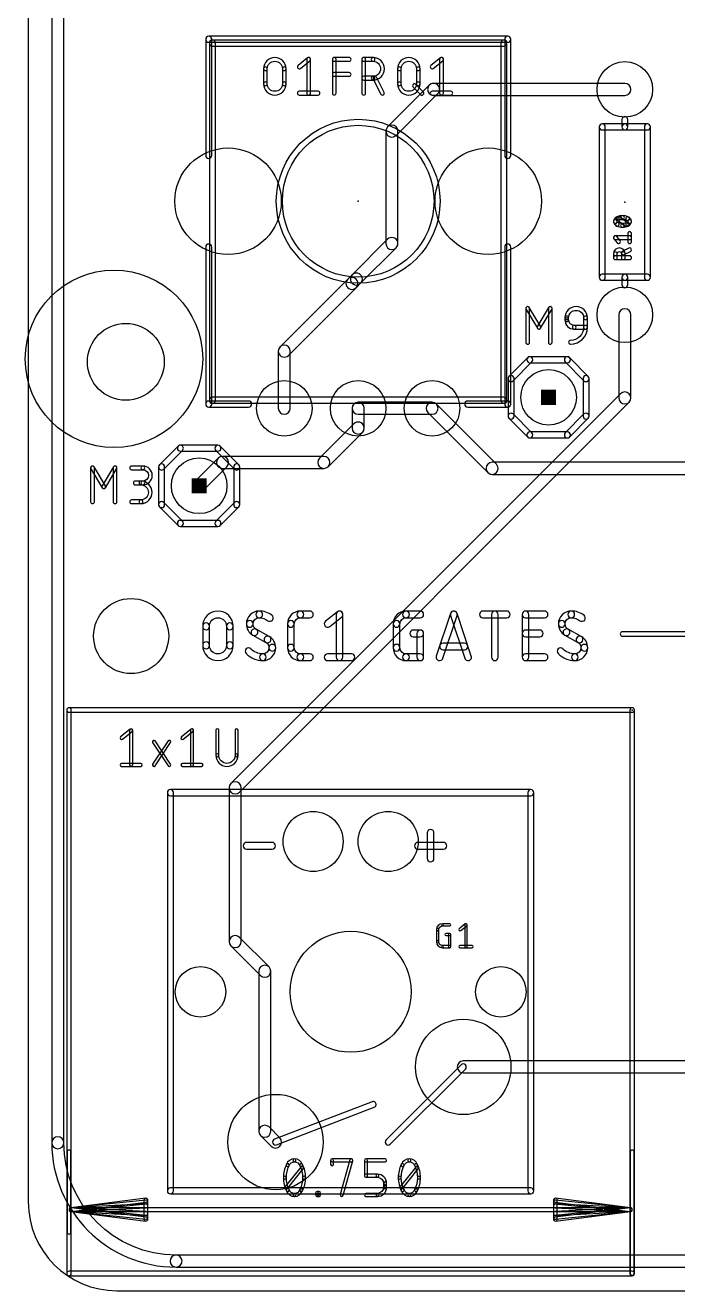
# Model space of a CAD drawing. Extents: x -1 to 105, y 0 to 76.
# Drawn here: x -1.1 to 20.97, y 0 to 42.78 of the extents above; entities that cross this region are included whole.
import ezdxf

# ---------------------------------------------------------------- set-up
doc = ezdxf.new("R2010")
doc.units = 0
for name, color, linetype in [('1', 12, 'CONTINUOUS'), ('16', 132, 'CONTINUOUS'), ('17', 110, 'CONTINUOUS'), ('20', 31, 'CONTINUOUS'), ('21', 253, 'CONTINUOUS'), ('23', 53, 'CONTINUOUS'), ('25', 253, 'CONTINUOUS'), ('42', 132, 'CONTINUOUS'), ('51', 253, 'CONTINUOUS')]:
    doc.layers.add(name, color=color, linetype=linetype)

# ---------------------------------------------------------------- blocks, each defined once
blk = doc.blocks.new('ROUNDP')
blk.add_circle((0, 0), 0.5)
blk = doc.blocks.new('RECT')
blk.add_solid([(-0.5, -0.5), (0.5, -0.5), (-0.5, 0.5), (0.5, 0.5)])

msp = doc.modelspace()

# ---------------------------------------------------------------- linework, layer by layer
at = {"layer": '1'}
for points in [[(11.4437, 39.0563), (12.8537, 40.4663, 1), (12.5663, 40.7537), (11.1563, 39.3437, 1)], [(12.71, 40.4068), (19.18, 40.4068, 1), (19.18, 40.8132), (12.71, 40.8132, 1)], [(11.5032, 35.4), (11.5032, 39.2, 1), (11.0968, 39.2), (11.0968, 35.4, 1)], [(10.2437, 34.0563), (11.4437, 35.2563, 1), (11.1563, 35.5437), (9.9563, 34.3437, 1)], [(7.8037, 31.6163), (10.0937, 33.9063, 1), (9.8063, 34.1937), (7.5163, 31.9037, 1)], [(10.0937, 33.9063), (10.2437, 34.0563, 1), (9.9563, 34.3437), (9.8063, 34.1937, 1)], [(18.9768, 32.99), (18.9768, 30.18, 1), (19.3832, 30.18), (19.3832, 32.99, 1)], [(7.8632, 29.83), (7.8632, 31.76, 1), (7.4568, 31.76), (7.4568, 29.83, 1)], [(19.0363, 30.3237), (5.8563, 17.1437, 1), (6.1437, 16.8563), (19.3237, 30.0363, 1)], [(10.3632, 29.16), (10.3632, 29.83, 1), (9.9568, 29.83), (9.9568, 29.16, 1)], [(9.1437, 27.8563), (10.3037, 29.0163, 1), (10.0163, 29.3037), (8.8563, 28.1437, 1)], [(4.9237, 27.0663), (5.7137, 27.8563, 1), (5.4263, 28.1437), (4.6363, 27.3537, 1)], [(5.57, 27.7968), (9, 27.7968, 1), (9, 28.2032), (5.57, 28.2032, 1)], [(5.7968, 17), (5.7968, 11.8, 1), (6.2032, 11.8), (6.2032, 17, 1)], [(5.8563, 11.6563), (6.8563, 10.6563, 1), (7.1437, 10.9437), (6.1437, 11.9437, 1)], [(6.7968, 10.8), (6.7968, 5.39, 1), (7.2032, 5.39), (7.2032, 10.8, 1)], [(6.8563, 5.2463), (7.2213, 4.8813, 1), (7.5087, 5.1687), (7.1437, 5.5337, 1)]]:
    msp.add_lwpolyline(points, format="xyb", close=True, dxfattribs=at)
at = {"layer": '16'}
for points in [[(-0.2032, 70), (-0.2032, 5, 1), (0.2032, 5), (0.2032, 70, 1)], [(10.16, 29.6268), (12.66, 29.6268, 1), (12.66, 30.0332), (10.16, 30.0332, 1)], [(12.5163, 29.6863), (14.5463, 27.6563, 1), (14.8337, 27.9437), (12.8037, 29.9737, 1)], [(14.69, 27.5968), (29.8, 27.5968, 1), (29.8, 28.0032), (14.69, 28.0032, 1)], [(13.715, 7.3618), (34.715, 7.3618, 1), (34.715, 7.7682), (13.715, 7.7682, 1)], [(0.2032, 5, 1), (-0.2032, 5, 0.4142), (4, 0.7968, 1), (4, 1.2032, -0.4142)], [(4, 0.7968), (100, 0.7968, 1), (100, 1.2032), (4, 1.2032, 1)]]:
    msp.add_lwpolyline(points, format="xyb", close=True, dxfattribs=at)
at = {"layer": '20'}
for p, q in [((-1, 72.22), (-1, 3)), ((2, 0), (101.55, 0))]:
    msp.add_line(p, q, dxfattribs=at)
for centre, radius in [((2.3, 31.4), 1.3), ((9.905, 10.105), 2.0447), ((4.825, 10.105), 0.8534), ((14.985, 10.105), 0.8534)]:
    msp.add_circle(centre, radius, dxfattribs=at)
msp.add_arc((2, 3), 3, 180, 270, dxfattribs=at)
at = {"layer": '21'}
for points in [[(5.103, 42.2014), (15.217, 42.2014, 1), (15.217, 42.4046), (5.103, 42.4046, 1)], [(5.2046, 38.38), (5.2046, 42.303, 1), (5.0014, 42.303), (5.0014, 38.38, 1)], [(15.1154, 42.303), (15.1154, 38.38, 1), (15.3186, 38.38), (15.3186, 42.303, 1)], [(18.5196, 34.26), (18.5196, 39.34, 1), (18.3164, 39.34), (18.3164, 34.26, 1)], [(18.418, 39.2384), (19.18, 39.2384, 1), (19.18, 39.4416), (18.418, 39.4416, 1)], [(19.2816, 39.34), (19.2816, 39.594, 1), (19.0784, 39.594), (19.0784, 39.34, 1)], [(19.18, 39.2384), (19.942, 39.2384, 1), (19.942, 39.4416), (19.18, 39.4416, 1)], [(19.8404, 39.34), (19.8404, 34.26, 1), (20.0436, 34.26), (20.0436, 39.34, 1)], [(5.2046, 29.973), (5.2046, 35.28, 1), (5.0014, 35.28), (5.0014, 29.973, 1)], [(15.1154, 35.28), (15.1154, 29.973, 1), (15.3186, 29.973), (15.3186, 35.28, 1)], [(19.18, 34.3616), (18.418, 34.3616, 1), (18.418, 34.1584), (19.18, 34.1584, 1)], [(19.942, 34.3616), (19.18, 34.3616, 1), (19.18, 34.1584), (19.942, 34.1584, 1)], [(19.0784, 34.26), (19.0784, 34.006, 1), (19.2816, 34.006), (19.2816, 34.26, 1)], [(15.8932, 31.5418), (15.2582, 30.9068, 1), (15.4018, 30.7632), (16.0368, 31.3982, 1)], [(17.235, 31.5716), (15.965, 31.5716, 1), (15.965, 31.3684), (17.235, 31.3684, 1)], [(17.9418, 30.9068), (17.3068, 31.5418, 1), (17.1632, 31.3982), (17.7982, 30.7632, 1)], [(15.2284, 30.835), (15.2284, 29.565, 1), (15.4316, 29.565), (15.4316, 30.835, 1)], [(17.9716, 29.565), (17.9716, 30.835, 1), (17.7684, 30.835), (17.7684, 29.565, 1)], [(6.454, 30.0746), (5.103, 30.0746, 1), (5.103, 29.8714), (6.454, 29.8714, 1)], [(15.217, 30.0746), (13.866, 30.0746, 1), (13.866, 29.8714), (15.217, 29.8714, 1)], [(15.2582, 29.4932), (15.8932, 28.8582, 1), (16.0368, 29.0018), (15.4018, 29.6368, 1)], [(17.3068, 28.8582), (17.9418, 29.4932, 1), (17.7982, 29.6368), (17.1632, 29.0018, 1)], [(15.965, 28.8284), (17.235, 28.8284, 1), (17.235, 29.0316), (15.965, 29.0316, 1)], [(4.0732, 28.5518), (3.4382, 27.9168, 1), (3.5818, 27.7732), (4.2168, 28.4082, 1)], [(5.415, 28.5816), (4.145, 28.5816, 1), (4.145, 28.3784), (5.415, 28.3784, 1)], [(6.1218, 27.9168), (5.4868, 28.5518, 1), (5.3432, 28.4082), (5.9782, 27.7732, 1)], [(3.4084, 27.845), (3.4084, 26.575, 1), (3.6116, 26.575), (3.6116, 27.845, 1)], [(6.1516, 26.575), (6.1516, 27.845, 1), (5.9484, 27.845), (5.9484, 26.575, 1)], [(3.4382, 26.5032), (4.0732, 25.8682, 1), (4.2168, 26.0118), (3.5818, 26.6468, 1)], [(5.4868, 25.8682), (6.1218, 26.5032, 1), (5.9782, 26.6468), (5.3432, 26.0118, 1)], [(4.145, 25.8384), (5.415, 25.8384, 1), (5.415, 26.0416), (4.145, 26.0416, 1)], [(3.9106, 3.374), (3.9106, 16.836, 1), (3.7074, 16.836), (3.7074, 3.374, 1)], [(3.809, 16.7344), (16.001, 16.7344, 1), (16.001, 16.9376), (3.809, 16.9376, 1)], [(15.8994, 16.836), (15.8994, 3.374, 1), (16.1026, 3.374), (16.1026, 16.836, 1)], [(12.7244, 14.6093), (12.7244, 15.4729, 1), (12.4958, 15.4729), (12.4958, 14.6093, 1)], [(6.3871, 14.9268), (7.2507, 14.9268, 1), (7.2507, 15.1554), (6.3871, 15.1554, 1)], [(12.1783, 14.9268), (13.0419, 14.9268, 1), (13.0419, 15.1554), (12.1783, 15.1554, 1)], [(13.6432, 7.6368), (11.1032, 5.0968, 1), (11.2468, 4.9532), (13.7868, 7.4932, 1)], [(7.4015, 4.9302), (10.7035, 6.2002, 1), (10.6305, 6.3898), (7.3285, 5.1198, 1)], [(16.001, 3.4756), (3.809, 3.4756, 1), (3.809, 3.2724), (16.001, 3.2724, 1)]]:
    msp.add_lwpolyline(points, format="xyb", close=True, dxfattribs=at)
for radius in [2.7686, 2.5654]:
    msp.add_circle((10.16, 36.83), radius, dxfattribs=at)
at = {"layer": '23'}
for p in [(10.16, 36.83), (19.18, 36.8), (16.6, 30.2), (4.78, 27.21), (19.43, 19.63)]:
    msp.add_point(p, dxfattribs=at)
at = {"layer": '25'}
for points in [[(7.5946, 41.307, 1), (7.7216, 41.307, 1), (6.9596, 41.307, 1), (7.0866, 41.307, -1)], [(8.2058, 41.3209), (8.5233, 41.5749, 1), (8.4439, 41.6741), (8.1264, 41.4201, 1)], [(8.4201, 41.6245), (8.4201, 40.4815, 1), (8.5471, 40.4815), (8.5471, 41.6245, 1)], [(9.4132, 40.4815), (9.4132, 41.6245, 1), (9.2862, 41.6245), (9.2862, 40.4815, 1)], [(9.3497, 41.561), (9.8577, 41.561, 1), (9.8577, 41.688), (9.3497, 41.688, 1)], [(10.4096, 40.4815), (10.4096, 41.6245, 1), (10.2826, 41.6245), (10.2826, 40.4815, 1)], [(10.3461, 41.561), (10.6636, 41.561, 1), (10.6636, 41.688), (10.3461, 41.688, 1)], [(10.6636, 41.053, 1), (10.6636, 40.926, 1), (10.6636, 41.688, 1), (10.6636, 41.561, -1)], [(12.1273, 41.307, 1), (12.2543, 41.307, 1), (11.4923, 41.307, 1), (11.6193, 41.307, -1)], [(12.7016, 41.3209), (13.0191, 41.5749, 1), (12.9397, 41.6741), (12.6222, 41.4201, 1)], [(12.9159, 41.6245), (12.9159, 40.4815, 1), (13.0429, 40.4815), (13.0429, 41.6245, 1)], [(7.0866, 40.799), (7.0866, 41.307, 1), (6.9596, 41.307), (6.9596, 40.799, 1)], [(7.5946, 41.307), (7.5946, 40.799, 1), (7.7216, 40.799), (7.7216, 41.307, 1)], [(9.3497, 41.053), (9.8577, 41.053, 1), (9.8577, 41.18), (9.3497, 41.18, 1)], [(11.6193, 40.799), (11.6193, 41.307, 1), (11.4923, 41.307), (11.4923, 40.799, 1)], [(12.1273, 41.307), (12.1273, 40.799, 1), (12.2543, 40.799), (12.2543, 41.307, 1)], [(7.0866, 40.799, 1), (6.9596, 40.799, 1), (7.7216, 40.799, 1), (7.5946, 40.799, -1)], [(10.6636, 41.053), (10.3461, 41.053, 1), (10.3461, 40.926), (10.6636, 40.926, 1)], [(11.0379, 40.5099), (10.7839, 41.0179, 1), (10.6703, 40.9611), (10.9243, 40.4531, 1)], [(11.6193, 40.799, 1), (11.4923, 40.799, 1), (12.2543, 40.799, 1), (12.1273, 40.799, -1)], [(12.0189, 40.6906), (12.2729, 40.4366, 1), (12.3627, 40.5264), (12.1087, 40.7804, 1)], [(8.1661, 40.418), (8.8011, 40.418, 1), (8.8011, 40.545), (8.1661, 40.545, 1)], [(12.6619, 40.418), (13.2969, 40.418, 1), (13.2969, 40.545), (12.6619, 40.545, 1)], [(18.9471, 36.1792, 1), (18.9059, 36.2994, 0.3205), (18.796, 36.1454, 1), (18.923, 36.1454, -0.3205)], [(18.923, 36.1454, 1), (18.796, 36.1454, 0.3205), (18.9059, 35.9915, 1), (18.9471, 36.1117, -0.3205)], [(19.1008, 36.216, 1), (19.1008, 36.343, 0.1139), (18.8987, 36.2964, 1), (18.9544, 36.1822, -0.1139)], [(18.9544, 36.1087, 1), (18.8987, 35.9945, 0.1139), (19.1008, 35.9479, 1), (19.1008, 36.0749, -0.1139)], [(19.2745, 36.0878), (19.0064, 36.3023, 1), (18.9271, 36.2031), (19.1952, 35.9886, 1)], [(19.2473, 36.1822, 1), (19.3029, 36.2964, 0.1139), (19.1008, 36.343, 1), (19.1008, 36.216, -0.1139)], [(19.1008, 36.0749, 1), (19.1008, 35.9479, 0.1139), (19.3029, 35.9945, 1), (19.2473, 36.1087, -0.1139)], [(19.2786, 36.1454, 1), (19.4056, 36.1454, 0.3205), (19.2957, 36.2994, 1), (19.2545, 36.1792, -0.3205)], [(19.2545, 36.1117, 1), (19.2957, 35.9915, 0.3205), (19.4056, 36.1454, 1), (19.2786, 36.1454, -0.3205)], [(19.0163, 35.5024), (18.9091, 35.6365, 1), (18.8099, 35.5571), (18.9172, 35.4231, 1)], [(18.8595, 35.5333), (19.3421, 35.5333, 1), (19.3421, 35.6603), (18.8595, 35.6603, 1)], [(19.4056, 35.4628), (19.4056, 35.7309, 1), (19.2786, 35.7309), (19.2786, 35.4628, 1)], [(19.0641, 35.0545, 1), (19.1911, 35.0545, 1), (18.796, 35.0545, 1), (18.923, 35.0545, -1)], [(18.923, 34.9205), (18.923, 35.0545, 1), (18.796, 35.0545), (18.796, 34.9205, 1)], [(19.3137, 35.2454), (19.0992, 35.1382, 1), (19.156, 35.0246), (19.3705, 35.1318, 1)], [(19.0641, 35.0545), (19.0641, 34.9205, 1), (19.1911, 34.9205), (19.1911, 35.0545, 1)], [(19.3421, 34.984), (18.8595, 34.984, 1), (18.8595, 34.857), (19.3421, 34.857, 1)], [(15.839, 33.1708), (16.22, 32.5358, 1), (16.329, 32.6012), (15.948, 33.2362, 1)], [(15.957, 32.0605), (15.957, 33.2035, 1), (15.83, 33.2035), (15.83, 32.0605, 1)], [(16.329, 32.5358), (16.71, 33.1708, 1), (16.601, 33.2362), (16.22, 32.6012, 1)], [(16.592, 33.2035), (16.592, 32.0605, 1), (16.719, 32.0605), (16.719, 33.2035, 1)], [(17.7858, 32.886, 1), (17.9128, 32.886, 1), (17.1508, 32.886, 1), (17.2778, 32.886, -1)], [(17.2778, 32.8225), (17.2778, 32.886, 1), (17.1508, 32.886), (17.1508, 32.8225, 1)], [(17.7858, 32.886), (17.7858, 32.5685, 1), (17.9128, 32.5685), (17.9128, 32.886, 1)], [(17.2778, 32.8225, 1), (17.1508, 32.8225, 0.4142), (17.4683, 32.505, 1), (17.4683, 32.632, -0.4142)], [(17.3413, 32.124, 1), (17.3413, 31.997, 0.4142), (17.9128, 32.5685, 1), (17.7858, 32.5685, -0.4142)], [(17.8493, 32.632), (17.4683, 32.632, 1), (17.4683, 32.505), (17.8493, 32.505, 1)], [(1.119, 27.7808), (1.5, 27.1458, 1), (1.609, 27.2112), (1.228, 27.8462, 1)], [(1.237, 26.6705), (1.237, 27.8135, 1), (1.11, 27.8135), (1.11, 26.6705, 1)], [(1.609, 27.1458), (1.99, 27.7808, 1), (1.881, 27.8462), (1.5, 27.2112, 1)], [(1.872, 27.8135), (1.872, 26.6705, 1), (1.999, 26.6705), (1.999, 27.8135, 1)], [(2.4943, 27.75), (2.8753, 27.75, 1), (2.8753, 27.877), (2.4943, 27.877, 1)], [(2.8753, 27.369, 1), (2.8753, 27.242, 1), (2.8753, 27.877, 1), (2.8753, 27.75, -1)], [(2.8753, 27.369), (2.6213, 27.369, 1), (2.6213, 27.242), (2.8753, 27.242, 1)], [(2.8118, 26.734, 1), (2.8118, 26.607, 1), (2.8118, 27.369, 1), (2.8118, 27.242, -1)], [(2.4943, 26.607), (2.8118, 26.607, 1), (2.8118, 26.734), (2.4943, 26.734, 1)], [(5.7043, 22.4599, 1), (5.9329, 22.4599, 1), (4.9, 22.4599, 1), (5.1286, 22.4599, -1)], [(6.8133, 22.7478, 1), (6.8133, 22.9764, 0.4142), (6.3772, 22.5404, 1), (6.6058, 22.5404, -0.4142)], [(7.1066, 22.65, 1), (7.2438, 22.8329, 0.1623), (6.8133, 22.9764, 1), (6.8133, 22.7478, -0.1623)], [(8.2047, 22.7478, 1), (8.2047, 22.9764, 0.4142), (7.7687, 22.5404, 1), (7.9973, 22.5404, -0.4142)], [(8.2047, 22.7478), (8.5264, 22.7478, 1), (8.5264, 22.9764), (8.2047, 22.9764, 1)], [(9.1986, 22.4511), (9.6007, 22.7728, 1), (9.4579, 22.9514), (9.0558, 22.6296, 1)], [(9.415, 22.8621), (9.415, 21.4143, 1), (9.6436, 21.4143), (9.6436, 22.8621, 1)], [(11.7779, 22.7478, 1), (11.7779, 22.9764, 0.4142), (11.3418, 22.5404, 1), (11.5704, 22.5404, -0.4142)], [(11.7779, 22.7478), (12.2605, 22.7478, 1), (12.2605, 22.9764), (11.7779, 22.9764, 1)], [(13.0203, 21.3782), (13.5029, 22.826, 1), (13.286, 22.8982), (12.8034, 21.4504, 1)], [(13.286, 22.826), (13.7686, 21.3782, 1), (13.9855, 21.4504), (13.5029, 22.8982, 1)], [(14.3797, 22.7478), (15.1841, 22.7478, 1), (15.1841, 22.9764), (14.3797, 22.9764, 1)], [(14.8962, 21.4143), (14.8962, 22.8621, 1), (14.6676, 22.8621), (14.6676, 21.4143, 1)], [(15.935, 21.4143), (15.935, 22.8621, 1), (15.7064, 22.8621), (15.7064, 21.4143, 1)], [(15.8207, 22.7478), (16.4641, 22.7478, 1), (16.4641, 22.9764), (15.8207, 22.9764, 1)], [(17.368, 22.7478, 1), (17.368, 22.9764, 0.4142), (16.9319, 22.5404, 1), (17.1605, 22.5404, -0.4142)], [(17.6613, 22.65, 1), (17.7985, 22.8329, 0.1623), (17.368, 22.9764, 1), (17.368, 22.7478, -0.1623)], [(5.1286, 21.8165), (5.1286, 22.4599, 1), (4.9, 22.4599), (4.9, 21.8165, 1)], [(5.7043, 22.4599), (5.7043, 21.8165, 1), (5.9329, 21.8165), (5.9329, 22.4599, 1)], [(6.6058, 22.5404, 1), (6.3772, 22.5404, 0.2656), (6.5944, 22.1604, 1), (6.7104, 22.3573, -0.2656)], [(7.1495, 22.1179), (6.7071, 22.3592, 1), (6.5977, 22.1585), (7.0401, 21.9172, 1)], [(7.9973, 21.736), (7.9973, 22.5404, 1), (7.7687, 22.5404), (7.7687, 21.736, 1)], [(11.5704, 21.736), (11.5704, 22.5404, 1), (11.3418, 22.5404), (11.3418, 21.736, 1)], [(12.0192, 22.1043), (12.2605, 22.1043, 1), (12.2605, 22.3329), (12.0192, 22.3329, 1)], [(12.1462, 22.2186), (12.1462, 21.4143, 1), (12.3748, 21.4143), (12.3748, 22.2186, 1)], [(15.8207, 22.1043), (16.3033, 22.1043, 1), (16.3033, 22.3329), (15.8207, 22.3329, 1)], [(17.1605, 22.5404, 1), (16.9319, 22.5404, 0.2656), (17.1491, 22.1604, 1), (17.2651, 22.3573, -0.2656)], [(17.7042, 22.1179), (17.2618, 22.3592, 1), (17.1524, 22.1585), (17.5948, 21.9172, 1)], [(19.1, 22.125), (61.5, 22.125, 1), (61.5, 22.275), (19.1, 22.275, 1)], [(5.1286, 21.8165, 1), (4.9, 21.8165, 1), (5.9329, 21.8165, 1), (5.7043, 21.8165, -1)], [(6.9339, 21.5286, 1), (6.9339, 21.3, 0.4142), (7.37, 21.736, 1), (7.1414, 21.736, -0.4142)], [(7.1414, 21.736, 1), (7.37, 21.736, 0.2656), (7.1528, 22.116, 1), (7.0368, 21.9191, -0.2656)], [(7.9973, 21.736, 1), (7.7687, 21.736, 0.4142), (8.2047, 21.3, 1), (8.2047, 21.5286, -0.4142)], [(11.5704, 21.736, 1), (11.3418, 21.736, 0.4142), (11.7779, 21.3, 1), (11.7779, 21.5286, -0.4142)], [(13.7564, 21.8906), (13.0325, 21.8906, 1), (13.0325, 21.662), (13.7564, 21.662, 1)], [(17.4886, 21.5286, 1), (17.4886, 21.3, 0.4142), (17.9247, 21.736, 1), (17.6961, 21.736, -0.4142)], [(17.6961, 21.736, 1), (17.9247, 21.736, 0.2656), (17.7075, 22.116, 1), (17.5915, 21.9191, -0.2656)], [(6.5325, 21.6959, 1), (6.3702, 21.5349, 0.2), (6.9339, 21.3, 1), (6.9339, 21.5286, -0.2)], [(8.5264, 21.5286), (8.2047, 21.5286, 1), (8.2047, 21.3), (8.5264, 21.3, 1)], [(9.1272, 21.3), (9.9315, 21.3, 1), (9.9315, 21.5286), (9.1272, 21.5286, 1)], [(12.2605, 21.5286), (11.7779, 21.5286, 1), (11.7779, 21.3), (12.2605, 21.3, 1)], [(16.4641, 21.5286), (15.8207, 21.5286, 1), (15.8207, 21.3), (16.4641, 21.3, 1)], [(17.0872, 21.6959, 1), (16.9249, 21.5349, 0.2), (17.4886, 21.3, 1), (17.4886, 21.5286, -0.2)], [(13.0111, 12.3308, 1), (13.0111, 12.407, 0.4142), (12.8093, 12.2052, 1), (12.8855, 12.2052, -0.4142)], [(13.0111, 12.3308), (13.2567, 12.3308, 1), (13.2567, 12.407), (13.0111, 12.407, 1)], [(13.6271, 12.1755), (13.8318, 12.3391, 1), (13.7841, 12.3987), (13.5795, 12.235, 1)], [(13.7698, 12.3689), (13.7698, 11.6323, 1), (13.846, 11.6323), (13.846, 12.3689, 1)], [(12.8855, 11.796), (12.8855, 12.2052, 1), (12.8093, 12.2052), (12.8093, 11.796, 1)], [(13.1339, 12.0034), (13.2567, 12.0034, 1), (13.2567, 12.0796), (13.1339, 12.0796, 1)], [(13.2186, 12.0415), (13.2186, 11.6323, 1), (13.2948, 11.6323), (13.2948, 12.0415, 1)], [(12.8855, 11.796, 1), (12.8093, 11.796, 0.4142), (13.0111, 11.5942, 1), (13.0111, 11.6704, -0.4142)], [(13.2567, 11.6704), (13.0111, 11.6704, 1), (13.0111, 11.5942), (13.2567, 11.5942, 1)], [(13.6033, 11.5942), (14.0126, 11.5942, 1), (14.0126, 11.6704), (13.6033, 11.6704, 1)]]:
    msp.add_lwpolyline(points, format="xyb", close=True, dxfattribs=at)
at = {"layer": '42'}
msp.add_circle((1.9, 31.5), 3, dxfattribs=at)
at = {"layer": '51'}
for points in [[(5.3316, 30.1), (5.3316, 42.176, 1), (5.1284, 42.176), (5.1284, 30.1, 1)], [(5.23, 42.0744), (15.09, 42.0744, 1), (15.09, 42.2776), (5.23, 42.2776, 1)], [(14.9884, 42.176), (14.9884, 30.1, 1), (15.1916, 30.1), (15.1916, 42.176, 1)], [(15.09, 30.2016), (5.23, 30.2016, 1), (5.23, 29.9984), (15.09, 29.9984, 1)], [(0.4562, 0.58), (0.4562, 19.63, 1), (0.3038, 19.63), (0.3038, 0.58, 1)], [(0.38, 19.5538), (19.43, 19.5538, 1), (19.43, 19.7062), (0.38, 19.7062, 1)], [(19.3538, 19.63), (19.3538, 0.58, 1), (19.5062, 0.58), (19.5062, 19.63, 1)], [(2.1883, 18.6449), (2.5129, 18.9045, 1), (2.4494, 18.9839), (2.1249, 18.7242, 1)], [(2.4303, 18.9442), (2.4303, 17.7758, 1), (2.532, 17.7758), (2.532, 18.9442, 1)], [(4.2457, 18.6449), (4.5703, 18.9045, 1), (4.5068, 18.9839), (4.1823, 18.7242, 1)], [(4.4877, 18.9442), (4.4877, 17.7758, 1), (4.5893, 17.7758), (4.5893, 18.9442, 1)], [(5.3443, 18.9442), (5.3443, 18.1004, 1), (5.4459, 18.1004), (5.4459, 18.9442, 1)], [(6.095, 18.1004), (6.095, 18.9442, 1), (5.9934, 18.9442), (5.9934, 18.1004, 1)], [(3.2925, 17.7476), (3.8118, 18.5266, 1), (3.7272, 18.5829), (3.2079, 17.804, 1)], [(3.2079, 18.5266), (3.7272, 17.7476, 1), (3.8118, 17.804), (3.2925, 18.5829, 1)], [(5.4459, 18.1004, 1), (5.3443, 18.1004, 1), (6.095, 18.1004, 1), (5.9934, 18.1004, -1)], [(2.1566, 17.725), (2.8057, 17.725, 1), (2.8057, 17.8266), (2.1566, 17.8266, 1)], [(4.214, 17.725), (4.8631, 17.725, 1), (4.8631, 17.8266), (4.214, 17.8266, 1)], [(0.445, 1.977), (0.445, 4.689, 1), (0.315, 4.689), (0.315, 1.977, 1)], [(19.495, 0.58), (19.495, 4.689, 1), (19.365, 4.689), (19.365, 0.58, 1)], [(7.8227, 4.2212, 1), (7.7314, 4.2657, 0.1139), (7.6289, 3.8215, 1), (7.7305, 3.8215, -0.1139)], [(8.0043, 4.3549, 1), (8.0043, 4.4565, 0.3205), (7.729, 4.2599, 1), (7.8251, 4.2269, -0.3205)], [(8.1834, 4.2269, 1), (8.2795, 4.2599, 0.3205), (8.0043, 4.4565, 1), (8.0043, 4.3549, -0.3205)], [(8.278, 3.8215, 1), (8.3796, 3.8215, 0.1139), (8.2771, 4.2657, 1), (8.1858, 4.2212, -0.1139)], [(9.3307, 4.2759), (9.3307, 4.4057, 1), (9.2291, 4.4057), (9.2291, 4.2759, 1)], [(9.2799, 4.3549), (9.929, 4.3549, 1), (9.929, 4.4565), (9.2799, 4.4565, 1)], [(9.8801, 4.4193), (9.5555, 3.2509, 1), (9.6534, 3.2237), (9.978, 4.3921, 1)], [(10.4737, 3.8864), (10.4737, 4.4057, 1), (10.3721, 4.4057), (10.3721, 3.8864, 1)], [(10.4229, 4.3549), (11.072, 4.3549, 1), (11.072, 4.4565), (10.4229, 4.4565, 1)], [(11.7089, 4.2212, 1), (11.6176, 4.2657, 0.1139), (11.5151, 3.8215, 1), (11.6167, 3.8215, -0.1139)], [(11.8904, 4.3549, 1), (11.8904, 4.4565, 0.3205), (11.6152, 4.2599, 1), (11.7113, 4.2269, -0.3205)], [(12.0696, 4.2269, 1), (12.1657, 4.2599, 0.3205), (11.8904, 4.4565, 1), (11.8904, 4.3549, -0.3205)], [(12.1642, 3.8215, 1), (12.2658, 3.8215, 0.1139), (12.1633, 4.2657, 1), (12.072, 4.2212, -0.1139)], [(7.7305, 3.8215, 1), (7.6289, 3.8215, 0.1139), (7.7314, 3.3773, 1), (7.8227, 3.4218, -0.1139)], [(7.7843, 3.4652), (8.3036, 4.1143, 1), (8.2242, 4.1778), (7.7049, 3.5287, 1)], [(8.1858, 3.4218, 1), (8.2771, 3.3773, 0.1139), (8.3796, 3.8215, 1), (8.278, 3.8215, -0.1139)], [(10.8124, 3.9372), (10.4229, 3.9372, 1), (10.4229, 3.8356), (10.8124, 3.8356, 1)], [(11.0212, 3.6268, 1), (11.1228, 3.6268, 0.4142), (10.8124, 3.9372, 1), (10.8124, 3.8356, -0.4142)], [(11.6167, 3.8215, 1), (11.5151, 3.8215, 0.1139), (11.6176, 3.3773, 1), (11.7089, 3.4218, -0.1139)], [(11.6705, 3.4652), (12.1898, 4.1143, 1), (12.1104, 4.1778), (11.5911, 3.5287, 1)], [(12.072, 3.4218, 1), (12.1633, 3.3773, 0.1139), (12.2658, 3.8215, 1), (12.1642, 3.8215, -0.1139)], [(7.8251, 3.4161, 1), (7.729, 3.3831, 0.3205), (8.0043, 3.1865, 1), (8.0043, 3.2881, -0.3205)], [(8.0043, 3.2881, 1), (8.0043, 3.1865, 0.3205), (8.2795, 3.3831, 1), (8.1834, 3.4161, -0.3205)], [(10.8124, 3.2881, 1), (10.8124, 3.1865, 0.4142), (11.1228, 3.4969, 1), (11.0212, 3.4969, -0.4142)], [(11.1228, 3.4969), (11.1228, 3.6268, 1), (11.0212, 3.6268), (11.0212, 3.4969, 1)], [(11.7113, 3.4161, 1), (11.6152, 3.3831, 0.3205), (11.8904, 3.1865, 1), (11.8904, 3.2881, -0.3205)], [(11.8904, 3.2881, 1), (11.8904, 3.1865, 0.3205), (12.1657, 3.3831, 1), (12.0696, 3.4161, -0.3205)], [(0.4531, 2.6745), (2.9881, 2.9937, 1), (2.9719, 3.1227), (0.4369, 2.8035, 1)], [(0.4516, 2.6743), (2.9866, 2.9343, 1), (2.9734, 3.0637), (0.4384, 2.8037, 1)], [(2.915, 3.0582), (2.915, 2.4198, 1), (3.045, 2.4198), (3.045, 3.0582, 1)], [(8.8227, 3.2373), (8.8227, 3.3022, 1), (8.7211, 3.3022), (8.7211, 3.2373, 1)], [(8.7719, 3.2514), (8.8368, 3.2514, 1), (8.8368, 3.353), (8.7719, 3.353, 1)], [(8.8368, 3.2881), (8.7719, 3.2881, 1), (8.7719, 3.1865), (8.8368, 3.1865, 1)], [(8.786, 3.3022), (8.786, 3.2373, 1), (8.8876, 3.2373), (8.8876, 3.3022, 1)], [(10.4229, 3.1865), (10.8124, 3.1865, 1), (10.8124, 3.2881), (10.4229, 3.2881, 1)], [(19.3731, 2.8035), (16.8381, 3.1227, 1), (16.8219, 2.9937), (19.3569, 2.6745, 1)], [(16.765, 3.0582), (16.765, 2.4198, 1), (16.895, 2.4198), (16.895, 3.0582, 1)], [(19.3716, 2.8037), (16.8366, 3.0637, 1), (16.8234, 2.9343), (19.3584, 2.6743, 1)], [(0.4483, 2.6741), (2.9833, 2.8041, 1), (2.9767, 2.9339), (0.4417, 2.8039, 1)], [(19.365, 2.804), (0.445, 2.804, 1), (0.445, 2.674), (19.365, 2.674, 1)], [(2.9881, 2.4843), (0.4531, 2.8035, 1), (0.4369, 2.6745), (2.9719, 2.3553, 1)], [(2.9833, 2.6739), (0.4483, 2.8039, 1), (0.4417, 2.6741), (2.9767, 2.5441, 1)], [(2.9866, 2.5437), (0.4516, 2.8037, 1), (0.4384, 2.6743), (2.9734, 2.4143, 1)], [(19.3683, 2.8039), (16.8333, 2.9339, 1), (16.8267, 2.8041), (19.3617, 2.6741, 1)], [(16.8381, 2.3553), (19.3731, 2.6745, 1), (19.3569, 2.8035), (16.8219, 2.4843, 1)], [(16.8333, 2.5441), (19.3683, 2.6741, 1), (19.3617, 2.8039), (16.8267, 2.6739, 1)], [(16.8366, 2.4143), (19.3716, 2.6743, 1), (19.3584, 2.8037), (16.8234, 2.5437, 1)], [(19.43, 0.6562), (0.38, 0.6562, 1), (0.38, 0.5038), (19.43, 0.5038, 1)]]:
    msp.add_lwpolyline(points, format="xyb", close=True, dxfattribs=at)

# ---------------------------------------------------------------- block references
at = {"layer": '17'}
for p, xscale, yscale, rotation in [((19.18, 40.61), 1.8796, 1.8796, 270), ((19.18, 40.61), 1.8796, 1.8796, 270), ((5.76, 36.83), 3.6, 3.6, 270), ((5.76, 36.83), 3.6, 3.6, 270), ((14.56, 36.83), 3.6, 3.6, 270), ((14.56, 36.83), 3.6, 3.6, 270), ((19.18, 32.99), 1.8796, 1.8796, 270), ((19.18, 32.99), 1.8796, 1.8796, 270), ((16.6, 30.2), 1.8796, 1.8796, 90), ((16.6, 30.2), 1.8796, 1.8796, 90), ((7.66, 29.83), 1.8796, 1.8796, 270), ((7.66, 29.83), 1.8796, 1.8796, 270), ((10.16, 29.83), 1.8796, 1.8796, 270), ((10.16, 29.83), 1.8796, 1.8796, 270), ((12.66, 29.83), 1.8796, 1.8796, 270), ((12.66, 29.83), 1.8796, 1.8796, 270), ((4.78, 27.21), 1.8796, 1.8796, 90), ((4.78, 27.21), 1.8796, 1.8796, 90), ((8.635, 15.185), 2.032, 2.032, 180), ((8.635, 15.185), 2.032, 2.032, 180), ((11.175, 15.185), 2.032, 2.032, 180), ((11.175, 15.185), 2.032, 2.032, 180), ((13.715, 7.565), 3.2258, 3.2258, 180), ((13.715, 7.565), 3.2258, 3.2258, 180), ((7.365, 5.025), 3.2258, 3.2258, 180), ((7.365, 5.025), 3.2258, 3.2258, 180)]:
    msp.add_blockref('ROUNDP', p, dxfattribs=dict(at, xscale=xscale, yscale=yscale, rotation=rotation))
at = {"layer": '17', "xscale": 2.54, "yscale": 2.54}
msp.add_blockref('ROUNDP', (2.48, 22.13), dxfattribs=at)
msp.add_blockref('ROUNDP', (2.48, 22.13), dxfattribs=at)
at = {"layer": '51', "xscale": 0.508, "yscale": 0.508}
for p in [(16.6, 30.2), (4.78, 27.21)]:
    msp.add_blockref('RECT', p, dxfattribs=at)

doc.saveas('drawing.dxf')
